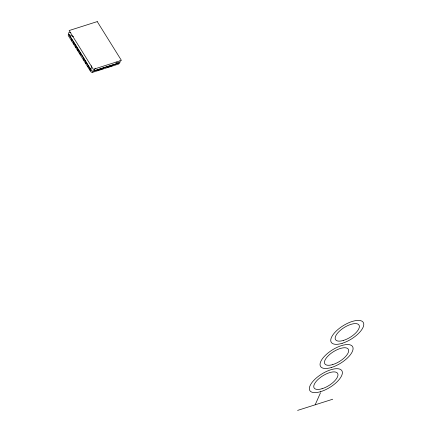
<?xml version="1.0" encoding="UTF-8"?>
<svg xmlns="http://www.w3.org/2000/svg" width="432" height="432" viewBox="0 0 432 432"><rect width="100%" height="100%" fill="white"/><g stroke="black" fill="none" stroke-linecap="round" stroke-linejoin="round"><path stroke-width="0.65" d="M91.471 65.772L90.925 69.995A2.095 1.625 23.9 0 0 93.69 71.053A279.941 116.294 -31.9 0 1 119.156 62.948A2.095 1.625 23.9 0 0 119.902 60.772M315.166 404.811L320.512 392.737M95.429 68.197L93.69 71.053L119.156 62.948L116.03 62.062M97.794 70.308L103.486 68.499M107.276 67.289L112.968 65.48M297.599 410.4L332.726 399.222M70.826 32.492L69.525 32.249A2.095 1.625 23.9 0 0 68.774 34.425L90.925 69.995A500.861 237.676 72.3 0 0 68.774 34.425L73.521 36.736M71.307 39.793L72.02 40.932M73.44 43.216L74.153 44.361M75.578 46.645L76.286 47.79M77.355 49.502L78.424 51.214M79.488 52.931L80.557 54.643M83.403 59.211L84.11 60.356M85.536 62.64L86.243 63.779M87.669 66.064L88.382 67.208M89.446 68.92L90.515 70.632M119.14 63.083A1.777 1.377 23.9 0 1 118.276 64.179L92.891 72.257A1.777 1.377 23.9 0 1 90.542 71.361L68.44 35.861A1.777 1.377 23.9 0 1 68.445 34.436M92.734 71.917A1.399 1.085 23.9 0 1 92.032 71.966M97.249 21.6L69.152 30.542L93.312 69.352L121.414 60.404L97.249 21.6M342.117 343.337A18.846 7.83 -31.9 0 0 363.436 322.726A18.846 7.83 -31.9 0 0 336.236 331.042A18.846 7.83 -31.9 0 0 342.117 343.337M343.494 340.411A13.819 5.74 -31.9 0 0 359.122 325.296A13.819 5.74 -31.9 0 0 339.179 331.398A13.819 5.74 -31.9 0 0 343.494 340.411M320.717 391.63A18.846 7.83 -31.9 0 0 342.036 371.018A18.846 7.83 -31.9 0 0 314.836 379.339A18.846 7.83 -31.9 0 0 320.717 391.63M322.088 388.708A13.819 5.74 -31.9 0 0 337.721 373.588A13.819 5.74 -31.9 0 0 317.779 379.69A13.819 5.74 -31.9 0 0 322.088 388.708M331.42 367.486A18.846 7.83 -31.9 0 0 352.733 346.874A18.846 7.83 -31.9 0 0 325.539 355.19A18.846 7.83 -31.9 0 0 331.42 367.486M332.791 364.559A13.819 5.74 -31.9 0 0 348.424 349.445A13.819 5.74 -31.9 0 0 328.477 355.541A13.819 5.74 -31.9 0 0 332.791 364.559"/></g></svg>
